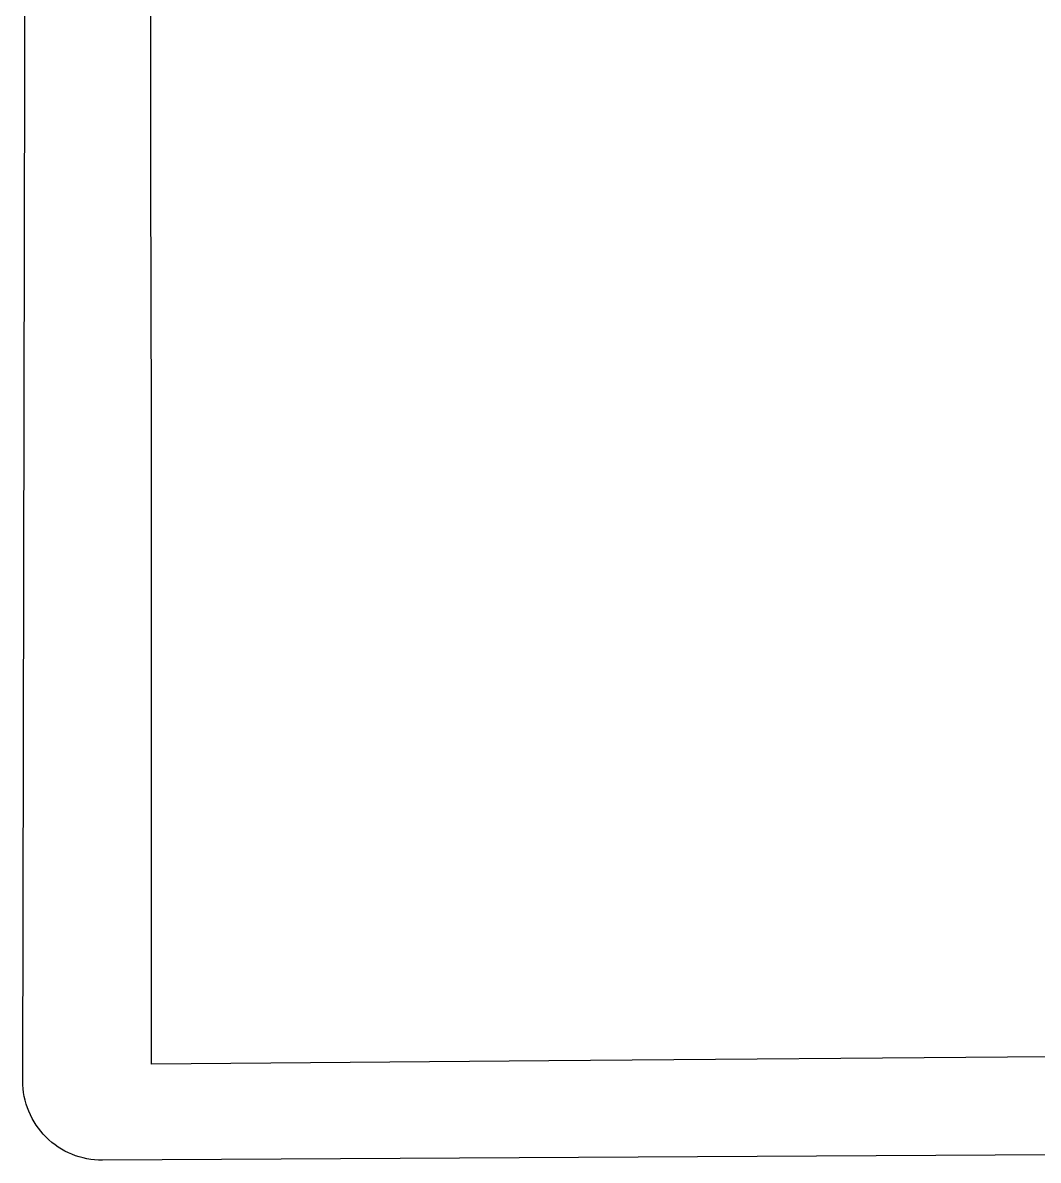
# Model space of a CAD drawing. Header units: metres. Extents: x 668617 to 675126, y 2286318 to 2293677.
# Drawn here: x 668749.5 to 668800.7, y 2287092.5 to 2287149.9 of the extents above; entities that cross this region are included whole.
import ezdxf

# ---------------------------------------------------------------- set-up
doc = ezdxf.new("R2010")
doc.units = ezdxf.units.M
doc.header["$MEASUREMENT"] = 0
doc.layers.add('DMTG-PB-BANQUETAS', color=251, linetype='Continuous')
doc.layers.add('DMTG-PB-MANZANAS', color=251, linetype='Continuous')

msp = doc.modelspace()

# ---------------------------------------------------------------- linework, layer by layer
at = {"layer": 'DMTG-PB-BANQUETAS', "flags": 128}
msp.add_lwpolyline([(668753.4798, 2287092.52787, -0.41648439), (668749.45704, 2287096.53602), (668749.66703, 2287198.75698, -0.41908257), (668753.6595, 2287202.71495), (668814.79702, 2287202.71632), (668877.34258, 2287202.71773, -0.41549866), (668881.34263, 2287198.70027), (668880.89825, 2287096.8517), (668880.67767, 2287096.23231), (668880.37734, 2287095.64651), (668880.00433, 2287095.10525), (668879.56372, 2287094.61749), (668879.06256, 2287094.19117), (668878.51091, 2287093.83324), (668877.91681, 2287093.55161), (668877.29129, 2287093.34822), (668876.64439, 2287093.229), (668753.4798, 2287092.52787)], format="xyb", dxfattribs=at)
at = {"layer": 'DMTG-PB-MANZANAS', "flags": 128}
msp.add_lwpolyline([(668875.77843, 2287198.18231), (668875.95292, 2287157.4112), (668876.04961, 2287134.82059), (668876.12463, 2287117.29011), (668876.20561, 2287098.3696), (668848.5262, 2287098.13198), (668816.01684, 2287097.86383), (668801.2771, 2287097.75119), (668776.01759, 2287097.54385), (668755.94799, 2287097.37856), (668755.94848, 2287129.88995), (668755.92618, 2287142.23164), (668755.91879, 2287157.94118), (668755.91086, 2287162.13134), (668755.90904, 2287171.90177), (668755.90714, 2287181.69221), (668755.90136, 2287197.06288), (668775.83092, 2287197.23757), (668795.5104, 2287197.4312), (668815.57992, 2287197.61649), (668837.92939, 2287197.82146)], close=True, dxfattribs=at)

doc.saveas('drawing.dxf')
